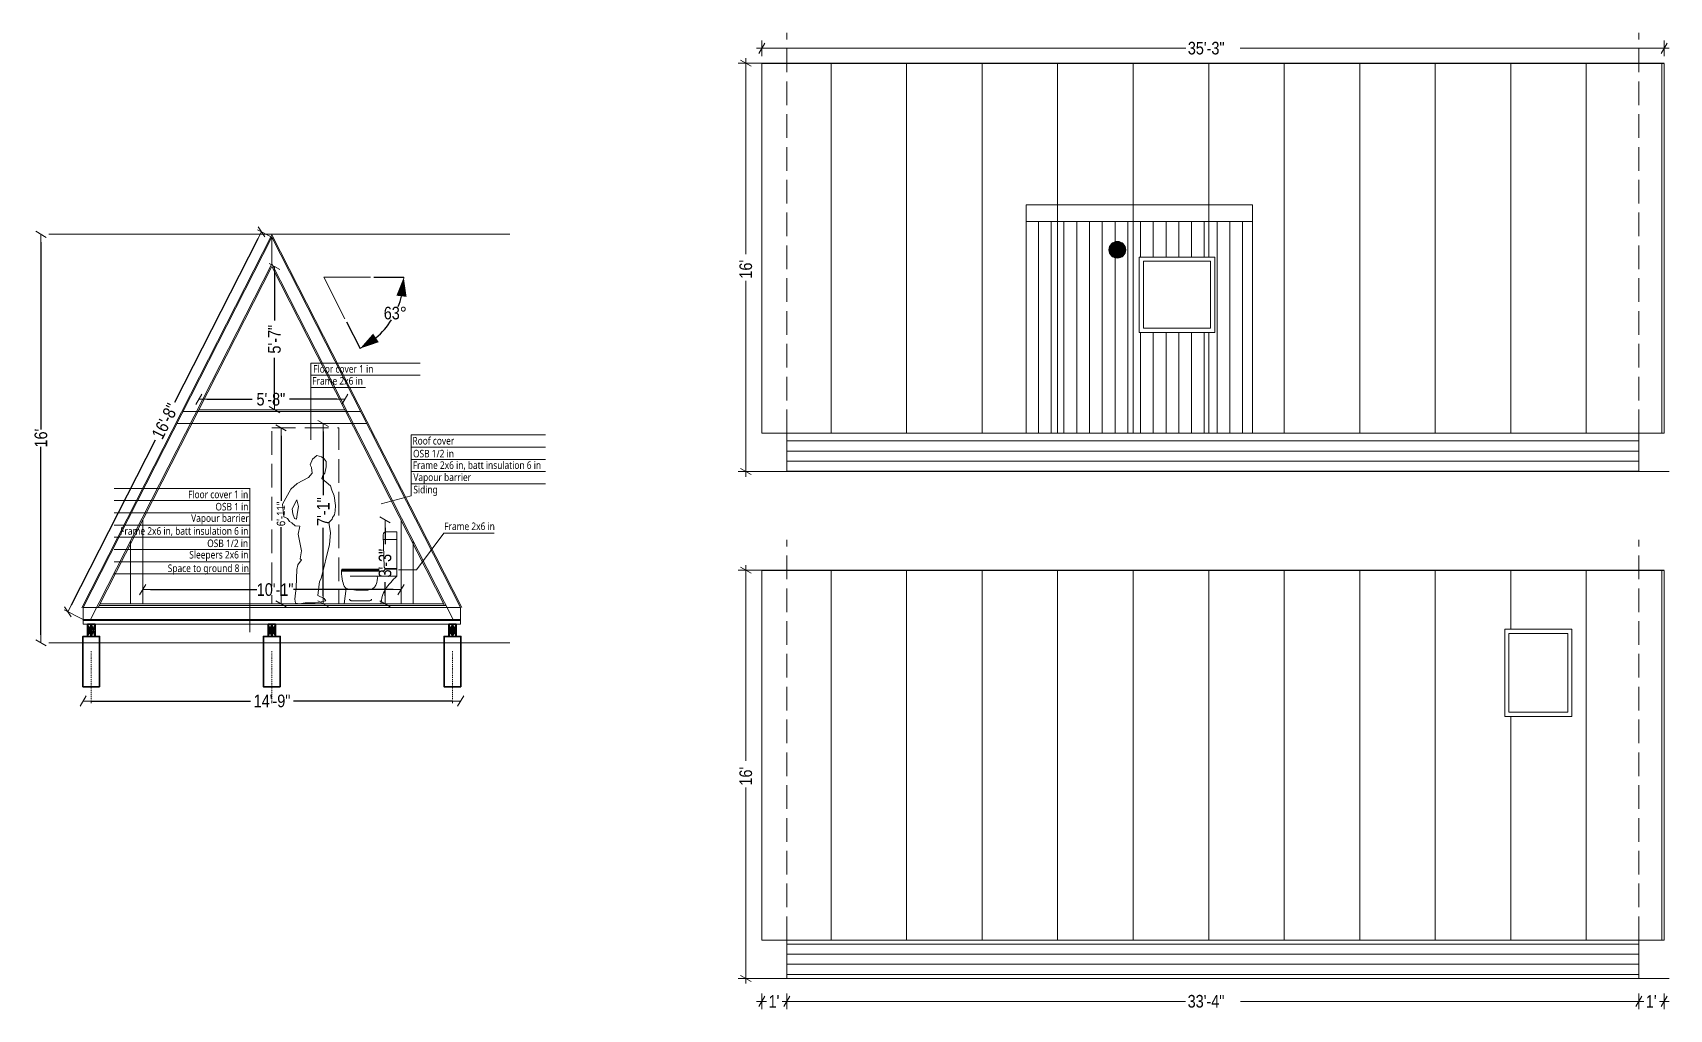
# Model space of a CAD drawing. Header units: millimetres. Extents: x -439715 to -404390, y 28946 to 67850.
# Drawn here: x -439715 to -420210, y 43023 to 54668 of the extents above; entities that cross this region are included whole.
import ezdxf

# ---------------------------------------------------------------- set-up
doc = ezdxf.new("R2010")
doc.units = ezdxf.units.MM
doc.header["$MEASUREMENT"] = 0
doc.linetypes.add('DASHDOT', pattern=[25.4, 12.7, -6.35, 0, -6.35])
doc.linetypes.add('Hidden Line', pattern=[391.222223, 282.222223, -109])
for name, color, linetype, lineweight in [('2D Drafting - General_Pen_No__1', 7, 'Continuous', 13), ('2D Drafting - General_Pen_No__6', 5, 'Continuous', 35), ('A-raam_Pen_No__1', 7, 'Continuous', 13), ('dim_Pen_No__1', 7, 'Continuous', 13), ('Dimensioning - General_Pen_No__1', 7, 'Continuous', 13), ('Interior - Furniture _Pen_No__1', 7, 'Continuous', 13), ('Interior - Furniture _Pen_No__2', 8, 'Continuous', 15), ('TEKST_Pen_No__1', 7, 'Continuous', 13), ('TEKST_Pen_No__7', 7, 'Continuous', 35), ('teljed_Pen_No__1', 7, 'Continuous', 13)]:
    doc.layers.add(name, color=color, linetype=linetype, lineweight=lineweight)
for name, color, linetype, lineweight, true_color in [('2D Drafting - General_Pen_No__102', 7, 'Continuous', 13, 0xcccccc), ('2D Drafting - General_Pen_No__61', 7, 'Continuous', 20, 0x6a6a6a), ('Interior - Furniture _Pen_No__4', 7, 'Continuous', 20, 0x029e21)]:
    doc.layers.add(name, color=color, linetype=linetype, lineweight=lineweight, true_color=true_color)
doc.layers.add('Dimensioning - General', color=7, linetype='Continuous')
doc.layers.add('Interior - Furniture', color=7, linetype='Continuous')
doc.styles.add('GENERATED_STYLE_2', font='techl___.ttf')
doc.styles.add('GENERATED_STYLE_5', font='arial.ttf')
doc.dimstyles.new('GENERATED_STYLE__1', dxfattribs={"dimtxt": 150, "dimasz": 95, "dimexe": 0.18, "dimexo": 0.0625, "dimgap": 0.09, "dimtad": 0, "dimdec": 0, "dimlfac": 0.03937, "dimzin": 0, "dimdsep": 46, "dimlunit": 4, "dimtxsty": 'GENERATED_STYLE_2', "dimblk": 'ARROWHEAD_2', "dimblk1": 'ARROWHEAD_2', "dimblk2": 'ARROWHEAD_2', "dimcen": 0.09, "dimse1": 1, "dimse2": 1, "dimclrd": 7, "dimclre": 7, "dimclrt": 7, "dimadec": 0, "dimazin": 0, "dimtfac": 1, "dimtdec": 4, "dimtmove": 0, "dimatfit": 3, "dimfxl": 1, "dimtolj": 1, "dimtzin": 0, "dimarcsym": 0})
doc.dimstyles.new('GENERATED_STYLE__2', dxfattribs={"dimtxt": 150, "dimasz": 95, "dimexe": 0.18, "dimexo": 0.0625, "dimgap": 0.09, "dimtad": 0, "dimtih": 1, "dimtoh": 1, "dimdec": 0, "dimlfac": 0.03937, "dimzin": 0, "dimdsep": 46, "dimlunit": 4, "dimtxsty": 'GENERATED_STYLE_2', "dimblk": 'ARROWHEAD_2', "dimblk1": 'ARROWHEAD_2', "dimblk2": 'ARROWHEAD_2', "dimcen": 0.09, "dimse1": 1, "dimse2": 1, "dimclrd": 7, "dimclre": 7, "dimclrt": 7, "dimadec": 0, "dimazin": 0, "dimtfac": 1, "dimtdec": 4, "dimtmove": 0, "dimatfit": 3, "dimfxl": 1, "dimtolj": 1, "dimtzin": 0, "dimarcsym": 0})
doc.dimstyles.new('GENERATED_STYLE__3', dxfattribs={"dimtxt": 100, "dimasz": 95, "dimexe": 0.18, "dimexo": 0.0625, "dimgap": 0.09, "dimtad": 0, "dimdec": 0, "dimlfac": 0.03937, "dimzin": 0, "dimdsep": 46, "dimlunit": 4, "dimtxsty": 'GENERATED_STYLE_2', "dimblk": 'ARROWHEAD_2', "dimblk1": 'ARROWHEAD_2', "dimblk2": 'ARROWHEAD_2', "dimcen": 0.09, "dimse1": 1, "dimse2": 1, "dimclrd": 7, "dimclre": 7, "dimclrt": 7, "dimadec": 0, "dimazin": 0, "dimtfac": 1, "dimtdec": 4, "dimtmove": 0, "dimatfit": 3, "dimfxl": 1, "dimtolj": 1, "dimtzin": 0, "dimarcsym": 0})
doc.dimstyles.new('GENERATED_STYLE__5', dxfattribs={"dimtxt": 150, "dimasz": 228, "dimexe": 0.18, "dimexo": 40, "dimgap": 0.09, "dimtad": 1, "dimtih": 1, "dimtoh": 1, "dimdec": 0, "dimzin": 0, "dimdsep": 46, "dimtxsty": 'GENERATED_STYLE_2', "dimblk": 'ARROWHEAD_5', "dimblk1": 'ARROWHEAD_5', "dimblk2": 'ARROWHEAD_5', "dimcen": 0.09, "dimclrd": 7, "dimclre": 7, "dimclrt": 7, "dimadec": 0, "dimazin": 0, "dimtfac": 1, "dimtdec": 4, "dimtmove": 0, "dimatfit": 3, "dimfxl": 1, "dimtolj": 1, "dimtzin": 0, "dimarcsym": 0})
pattern_1 = [(90, (0, 0), (-900, 0), [])]
pattern_2 = [(0, (0, 0), (0, 120), [])]

# ---------------------------------------------------------------- blocks, each defined once
blk = doc.blocks.new('Push Button 21_2')
at = {"layer": 'Interior - Furniture _Pen_No__4', "linetype": 'Continuous', "lineweight": 0, "true_color": 0x002708}
blk.add_hatch(color=98, dxfattribs=at).paths.add_polyline_path([(100, 0, 1), (-100, 0, 1)])
at = {"layer": 'Interior - Furniture _Pen_No__4', "color": 104, "linetype": 'Continuous', "lineweight": 20, "true_color": 0x029e21}
for radius in [100, 67]:
    blk.add_circle((0, 0), radius, dxfattribs=at)
blk = doc.blocks.new('*D167')
at = {"layer": 'Dimensioning - General_Pen_No__1', "color": 7, "linetype": 'Continuous', "lineweight": 13, "transparency": 16777216}
for p, q in [((-431121, 54305), (-431309, 54305)), ((-431153, 54269), (-431278, 54341)), ((-431215, 54305), (-431215, 54366)), ((-431215, 52029), (-431215, 54305)), ((-431215, 49435), (-431215, 51711)), ((-431121, 49435), (-431309, 49435)), ((-431278, 49471), (-431153, 49399)), ((-431215, 49374), (-431215, 49435))]:
    blk.add_line(p, q, dxfattribs=at)
at = {"layer": 'Dimensioning - General_Pen_No__1', "color": 7, "lineweight": 13, "transparency": 16777216, "insert": (-431140, 51736), "char_height": 150, "attachment_point": 7, "rotation": 90, "style": 'GENERATED_STYLE_2'}
blk.add_mtext("\\A1;{\\pql;\\fTechnicLite|b0|i0|c2|p2;16'}", dxfattribs=at)
blk = doc.blocks.new('ARROWHEAD_2')
at = {"color": 0, "linetype": 'Continuous', "lineweight": 0}
for p, q in [((0, 0), (-1, 0)), ((-0.38, -0.66), (0.38, 0.66))]:
    blk.add_line(p, q, dxfattribs=at)
blk = doc.blocks.new('*D168')
at = {"layer": 'Dimensioning - General_Pen_No__1', "color": 7, "linetype": 'Continuous', "lineweight": 13, "transparency": 16777216}
for p, q in [((-431121, 48260), (-431309, 48260)), ((-431153, 48224), (-431278, 48296)), ((-431215, 48260), (-431215, 48321)), ((-431215, 45984), (-431215, 48260)), ((-431215, 43390), (-431215, 45666)), ((-431121, 43390), (-431309, 43390)), ((-431278, 43426), (-431153, 43354)), ((-431215, 43329), (-431215, 43390))]:
    blk.add_line(p, q, dxfattribs=at)
at = {"layer": 'Dimensioning - General_Pen_No__1', "color": 7, "lineweight": 13, "transparency": 16777216, "insert": (-431140, 45691), "char_height": 150, "attachment_point": 7, "rotation": 90, "style": 'GENERATED_STYLE_2'}
blk.add_mtext("\\A1;{\\pql;\\fTechnicLite|b0|i0|c2|p2;16'}", dxfattribs=at)
blk = doc.blocks.new('*D229')
at = {"layer": 'Dimensioning - General_Pen_No__1', "color": 7, "linetype": 'Continuous', "lineweight": 13, "transparency": 16777216}
for p, q in [((-431087, 54482), (-431026, 54482)), ((-430990, 54544), (-431062, 54419)), ((-431026, 54388), (-431026, 54575)), ((-431026, 54482), (-425973, 54482)), ((-425324, 54482), (-420271, 54482)), ((-420307, 54419), (-420235, 54544)), ((-420271, 54388), (-420271, 54575)), ((-420271, 54482), (-420210, 54482))]:
    blk.add_line(p, q, dxfattribs=at)
at = {"layer": 'Dimensioning - General_Pen_No__1', "color": 7, "lineweight": 13, "transparency": 16777216, "insert": (-425948, 54407), "char_height": 150, "attachment_point": 7, "style": 'GENERATED_STYLE_2'}
blk.add_mtext('\\A1;{\\pql;\\fTechnicLite|b0|i0|c2|p2;35\'-3"}', dxfattribs=at)
blk = doc.blocks.new('*D332')
at = {"layer": 'Dimensioning - General_Pen_No__1', "color": 7, "linetype": 'Continuous', "lineweight": 13, "transparency": 16777216}
for p, q in [((-431087, 43117), (-431026, 43117)), ((-430990, 43180), (-431062, 43055)), ((-431026, 43023), (-431026, 43211)), ((-431026, 43117), (-430970, 43117)), ((-430783, 43117), (-430727, 43117)), ((-430691, 43180), (-430763, 43055)), ((-430727, 43023), (-430727, 43211))]:
    blk.add_line(p, q, dxfattribs=at)
at = {"layer": 'Dimensioning - General_Pen_No__1', "color": 7, "lineweight": 13, "transparency": 16777216, "insert": (-430945, 43042), "char_height": 150, "attachment_point": 7, "style": 'GENERATED_STYLE_2'}
blk.add_mtext("\\A1;{\\pql;\\fTechnicLite|b0|i0|c2|p2;1'}", dxfattribs=at)
blk = doc.blocks.new('*D333')
at = {"layer": 'Dimensioning - General_Pen_No__1', "color": 7, "linetype": 'Continuous', "lineweight": 13, "transparency": 16777216}
for p, q in [((-430691, 43180), (-430763, 43055)), ((-430727, 43023), (-430727, 43211)), ((-430727, 43117), (-425975, 43117)), ((-425322, 43117), (-420571, 43117)), ((-420535, 43180), (-420607, 43055)), ((-420571, 43023), (-420571, 43211))]:
    blk.add_line(p, q, dxfattribs=at)
at = {"layer": 'Dimensioning - General_Pen_No__1', "color": 7, "lineweight": 13, "transparency": 16777216, "insert": (-425950, 43042), "char_height": 150, "attachment_point": 7, "style": 'GENERATED_STYLE_2'}
blk.add_mtext('\\A1;{\\pql;\\fTechnicLite|b0|i0|c2|p2;33\'-4"}', dxfattribs=at)
blk = doc.blocks.new('*D334')
at = {"layer": 'Dimensioning - General_Pen_No__1', "color": 7, "linetype": 'Continuous', "lineweight": 13, "transparency": 16777216}
for p, q in [((-420535, 43180), (-420607, 43055)), ((-420571, 43023), (-420571, 43211)), ((-420571, 43117), (-420514, 43117)), ((-420328, 43117), (-420271, 43117)), ((-420307, 43055), (-420235, 43180)), ((-420271, 43023), (-420271, 43211)), ((-420271, 43117), (-420210, 43117))]:
    blk.add_line(p, q, dxfattribs=at)
at = {"layer": 'Dimensioning - General_Pen_No__1', "color": 7, "lineweight": 13, "transparency": 16777216, "insert": (-420489, 43042), "char_height": 150, "attachment_point": 7, "style": 'GENERATED_STYLE_2'}
blk.add_mtext("\\A1;{\\pql;\\fTechnicLite|b0|i0|c2|p2;1'}", dxfattribs=at)
blk = doc.blocks.new('WC Symbol 21')
at = {"layer": 'Interior - Furniture _Pen_No__2', "color": 8, "linetype": 'Continuous', "lineweight": 15}
for p, q in [((0, 860), (125, 860)), ((0, 860), (0, 330)), ((151, 439), (161, 823)), ((0, 768), (161, 768)), ((0, 423), (133, 423)), ((0, 412), (142, 412)), ((133, 423), (133, 412)), ((142, 412), (142, 408)), ((142, 408), (144, 404)), ((144, 404), (146, 400)), ((146, 400), (150, 397)), ((150, 397), (154, 395)), ((154, 395), (158, 393)), ((158, 393), (163, 392)), ((163, 392), (168, 391)), ((168, 391), (655, 391)), ((213, 412), (651, 412)), ((213, 412), (213, 391)), ((213, 403), (660, 403)), ((213, 394), (660, 394)), ((660, 403), (660, 394)), ((660, 394), (660, 386)), ((0, 330), (555, 330)), ((302, 55), (303, 51)), ((303, 51), (304, 47)), ((304, 47), (307, 44)), ((307, 44), (311, 41)), ((311, 41), (315, 39)), ((315, 39), (320, 37)), ((320, 37), (325, 36)), ((325, 36), (331, 36)), ((331, 36), (538, 36)), ((538, 36), (540, 36)), ((540, 36), (545, 37)), ((545, 37), (550, 39)), ((550, 39), (555, 41)), ((555, 41), (558, 44)), ((558, 44), (561, 48)), ((561, 48), (563, 51)), ((563, 51), (563, 55)), ((627, 0), (605, 184)), ((190, 0), (627, 0))]:
    blk.add_line(p, q, dxfattribs=at)
for centre, major_axis, start_param, end_param in [((125, 823), (0, 36.9), 4.712389, 6.283185), ((133, 440), (0, 17.6), 3.141593, 4.616785), ((651, 403), (0, 8.65), 4.712389, 6.283185), ((655, 386), (0, 4.89), 4.712389, 6.283185), ((-518, -266), (0, 793), 5.295867, 5.561687), ((463, 311), (0, 234), 1.491435, 1.917408), ((358, 284), (0, 126), 2.001074, 2.373142), ((442, 312), (0, 211), 4.123239, 4.506283), ((53, 400), (0, 614), 4.497057, 4.690612), ((-193, -28), (0, 388), 4.783761, 5.250459), ((345, 274), (0, 109), 2.396082, 3.021612), ((417, 1002), (0, 841), 3.038709, 3.111969), ((424, 1000), (0, 839), 3.103446, 3.336927), ((579, 222), (0, 45.5), 3.279776, 4.069721)]:
    blk.add_ellipse(centre, major_axis=major_axis, ratio=0.988714, start_param=start_param, end_param=end_param, dxfattribs=at)
blk = doc.blocks.new('Standing Man Contour 01 21')
at = {"layer": 'Interior - Furniture _Pen_No__1', "color": 7, "linetype": 'Continuous', "lineweight": 13}
for p, q in [((-205, 1768), (-260, 1751)), ((-154, 1724), (-205, 1768)), ((-293, 1727), (-316, 1699)), ((-316, 1699), (-315, 1632)), ((-315, 1632), (-301, 1559)), ((-260, 1751), (-293, 1727)), ((-127, 1657), (-154, 1724)), ((-152, 1558), (-144, 1624)), ((-144, 1624), (-127, 1657)), ((-367, 1406), (-384, 1357)), ((-266, 1495), (-367, 1406)), ((-301, 1559), (-278, 1531)), ((-278, 1531), (-266, 1495)), ((-106, 1507), (-152, 1558)), ((29, 1433), (-106, 1507)), ((104, 1367), (29, 1433)), ((203, 1190), (104, 1367)), ((-414, 1289), (-427, 1172)), ((-427, 1172), (-425, 1108)), ((-384, 1357), (-414, 1289)), ((13, 1161), (33, 1240)), ((33, 1240), (89, 1133)), ((191, 1081), (203, 1190)), ((-425, 1108), (-418, 1063)), ((-418, 1063), (-393, 1031)), ((-393, 1031), (-390, 1010)), ((-390, 1010), (-350, 968)), ((23, 1091), (13, 1161)), ((38, 1009), (23, 1091)), ((60, 1018), (38, 1009)), ((80, 1073), (60, 1018)), ((89, 1133), (80, 1073)), ((91, 964), (121, 982)), ((121, 982), (144, 1018)), ((144, 1018), (187, 1039)), ((187, 1039), (191, 1081)), ((-354, 944), (-370, 845)), ((-370, 845), (-358, 708)), ((-350, 968), (-354, 944)), ((-23, 633), (18, 831)), ((-5, 926), (54, 931)), ((18, 831), (-5, 926)), ((54, 931), (91, 964)), ((-358, 708), (-256, 302)), ((-8, 538), (-23, 633)), ((-21, 524), (-8, 538)), ((21, 465), (-21, 524)), ((33, 410), (21, 465)), ((39, 194), (33, 410)), ((-256, 302), (-236, 266)), ((-236, 266), (-218, 98)), ((-293, 63), (-313, 34)), ((-313, 34), (-237, 20)), ((-218, 98), (-293, 63)), ((-237, 20), (-185, 10)), ((-185, 10), (-65, 13)), ((-65, 13), (0, 0)), ((0, 0), (50, 9)), ((58, 56), (39, 194)), ((50, 9), (58, 56))]:
    blk.add_line(p, q, dxfattribs=at)
blk = doc.blocks.new('*D258')
at = {"layer": 'Defpoints', "color": 0, "linetype": 'Continuous', "transparency": 16777216}
for p in [(-436253, 50008), (-435732, 50008), (-435326, 47858)]:
    blk.add_point(p, dxfattribs=at)
at = {"layer": 'Dimensioning - General', "color": 7, "linetype": 'Continuous', "lineweight": -2, "transparency": 16777216}
for p, q in [((-436253, 49913), (-436253, 49152)), ((-436253, 47953), (-436253, 48763))]:
    blk.add_line(p, q, dxfattribs=at)
at = {"layer": 'Dimensioning - General', "color": 7, "linetype": 'Continuous', "lineweight": -2, "transparency": 16777216, "xscale": 95, "yscale": 95, "zscale": 95}
for p, rotation in [((-436253, 50008), 90), ((-436253, 47858), 270)]:
    blk.add_blockref('ARROWHEAD_2', p, dxfattribs=dict(at, rotation=rotation))
at = {"layer": 'Dimensioning - General', "color": 7, "linetype": 'Continuous', "lineweight": 13, "transparency": 16777216, "insert": (-436253, 48958), "char_height": 150, "attachment_point": 5, "rotation": 90, "style": 'GENERATED_STYLE_2'}
blk.add_mtext('\\A1;7\'-1"', dxfattribs=at)
blk = doc.blocks.new('*D259')
at = {"layer": 'Defpoints', "color": 0, "linetype": 'Continuous', "transparency": 16777216}
for p in [(-436865, 51880), (-436834, 51880), (-437735, 50173)]:
    blk.add_point(p, dxfattribs=at)
at = {"layer": 'Dimensioning - General', "color": 7, "linetype": 'Continuous', "lineweight": -2, "transparency": 16777216}
for p, q in [((-436834, 51785), (-436834, 51236)), ((-436834, 50268), (-436834, 50790))]:
    blk.add_line(p, q, dxfattribs=at)
at = {"layer": 'Dimensioning - General', "color": 7, "linetype": 'Continuous', "lineweight": -2, "transparency": 16777216, "xscale": 95, "yscale": 95, "zscale": 95}
for p, rotation in [((-436834, 51880), 90), ((-436834, 50173), 270)]:
    blk.add_blockref('ARROWHEAD_2', p, dxfattribs=dict(at, rotation=rotation))
at = {"layer": 'Dimensioning - General', "color": 7, "linetype": 'Continuous', "lineweight": 13, "transparency": 16777216, "insert": (-436834, 51013), "char_height": 150, "attachment_point": 5, "rotation": 90, "style": 'GENERATED_STYLE_2'}
blk.add_mtext('\\A1;5\'-7"', dxfattribs=at)
blk = doc.blocks.new('*D260')
at = {"layer": 'Defpoints', "color": 0, "linetype": 'Continuous', "transparency": 16777216}
for p in [(-439617, 52264), (-439522, 52264), (-439522, 47394)]:
    blk.add_point(p, dxfattribs=at)
at = {"layer": 'Dimensioning - General', "color": 7, "linetype": 'Continuous', "lineweight": -2, "transparency": 16777216}
for p, q in [((-439617, 52169), (-439617, 49938)), ((-439617, 47489), (-439617, 49730))]:
    blk.add_line(p, q, dxfattribs=at)
at = {"layer": 'Dimensioning - General', "color": 7, "linetype": 'Continuous', "lineweight": -2, "transparency": 16777216, "xscale": 95, "yscale": 95, "zscale": 95}
for p, rotation in [((-439617, 52264), 90), ((-439617, 47394), 270)]:
    blk.add_blockref('ARROWHEAD_2', p, dxfattribs=dict(at, rotation=rotation))
at = {"layer": 'Dimensioning - General', "color": 7, "linetype": 'Continuous', "lineweight": 13, "transparency": 16777216, "insert": (-439617, 49834), "char_height": 150, "attachment_point": 5, "rotation": 90, "style": 'GENERATED_STYLE_2'}
blk.add_mtext("\\A1;16'", dxfattribs=at)
blk = doc.blocks.new('*D261')
at = {"layer": 'Defpoints', "color": 0, "linetype": 'Continuous', "transparency": 16777216}
for p in [(-435516, 48858), (-435326, 48858), (-435326, 47858)]:
    blk.add_point(p, dxfattribs=at)
at = {"layer": 'Dimensioning - General', "color": 7, "linetype": 'Continuous', "lineweight": -2, "transparency": 16777216}
for p, q in [((-435516, 48763), (-435516, 48569)), ((-435516, 47953), (-435516, 48117))]:
    blk.add_line(p, q, dxfattribs=at)
at = {"layer": 'Dimensioning - General', "color": 7, "linetype": 'Continuous', "lineweight": -2, "transparency": 16777216, "xscale": 95, "yscale": 95, "zscale": 95}
for p, rotation in [((-435516, 48858), 90), ((-435516, 47858), 270)]:
    blk.add_blockref('ARROWHEAD_2', p, dxfattribs=dict(at, rotation=rotation))
at = {"layer": 'Dimensioning - General', "color": 7, "linetype": 'Continuous', "lineweight": 13, "transparency": 16777216, "insert": (-435516, 48343), "char_height": 150, "attachment_point": 5, "rotation": 90, "style": 'GENERATED_STYLE_2'}
blk.add_mtext('\\A1;3\'-3"', dxfattribs=at)
blk = doc.blocks.new('*D262')
at = {"layer": 'Defpoints', "color": 0, "linetype": 'Continuous', "transparency": 16777216}
for p in [(-437735, 50173), (-435996, 50297), (-435996, 50173)]:
    blk.add_point(p, dxfattribs=at)
at = {"layer": 'Dimensioning - General', "color": 7, "linetype": 'Continuous', "lineweight": -2, "transparency": 16777216}
for p, q in [((-437640, 50297), (-437099, 50297)), ((-436091, 50297), (-436655, 50297))]:
    blk.add_line(p, q, dxfattribs=at)
at = {"layer": 'Dimensioning - General', "color": 7, "linetype": 'Continuous', "lineweight": -2, "transparency": 16777216, "xscale": 95, "yscale": 95, "zscale": 95, "rotation": 180}
blk.add_blockref('ARROWHEAD_2', (-437735, 50297), dxfattribs=at)
at = {"layer": 'Dimensioning - General', "color": 7, "linetype": 'Continuous', "lineweight": -2, "transparency": 16777216, "xscale": 95, "yscale": 95, "zscale": 95}
blk.add_blockref('ARROWHEAD_2', (-435996, 50297), dxfattribs=at)
at = {"layer": 'Dimensioning - General', "color": 7, "linetype": 'Continuous', "lineweight": 13, "transparency": 16777216, "insert": (-436877, 50297), "char_height": 150, "attachment_point": 5, "style": 'GENERATED_STYLE_2'}
blk.add_mtext('\\A1;5\'-8"', dxfattribs=at)
blk = doc.blocks.new('*D263')
at = {"layer": 'Defpoints', "color": 0, "linetype": 'Continuous', "transparency": 16777216}
for p in [(-436756, 49958), (-436065, 49958), (-436065, 47858)]:
    blk.add_point(p, dxfattribs=at)
at = {"layer": 'Dimensioning - General', "color": 7, "linetype": 'Continuous', "lineweight": -2, "transparency": 16777216}
for p, q in [((-436756, 49863), (-436756, 49086)), ((-436756, 47953), (-436756, 48774))]:
    blk.add_line(p, q, dxfattribs=at)
at = {"layer": 'Dimensioning - General', "color": 7, "linetype": 'Continuous', "lineweight": -2, "transparency": 16777216, "xscale": 95, "yscale": 95, "zscale": 95}
for p, rotation in [((-436756, 49958), 90), ((-436756, 47858), 270)]:
    blk.add_blockref('ARROWHEAD_2', p, dxfattribs=dict(at, rotation=rotation))
at = {"layer": 'Dimensioning - General', "color": 7, "linetype": 'Continuous', "lineweight": 13, "transparency": 16777216, "insert": (-436756, 48930), "char_height": 100, "attachment_point": 5, "rotation": 90, "style": 'GENERATED_STYLE_2'}
blk.add_mtext('\\A1;6\'-11"', dxfattribs=at)
blk = doc.blocks.new('*D264')
at = {"layer": 'Defpoints', "color": 0, "linetype": 'Continuous', "transparency": 16777216}
for p in [(-439115, 47659), (-434615, 47659), (-434615, 46699)]:
    blk.add_point(p, dxfattribs=at)
at = {"layer": 'Dimensioning - General', "color": 7, "linetype": 'Continuous', "lineweight": -2, "transparency": 16777216}
for p, q in [((-439020, 46699), (-437119, 46699)), ((-434710, 46699), (-436607, 46699))]:
    blk.add_line(p, q, dxfattribs=at)
at = {"layer": 'Dimensioning - General', "color": 7, "linetype": 'Continuous', "lineweight": -2, "transparency": 16777216, "xscale": 95, "yscale": 95, "zscale": 95, "rotation": 180}
blk.add_blockref('ARROWHEAD_2', (-439115, 46699), dxfattribs=at)
at = {"layer": 'Dimensioning - General', "color": 7, "linetype": 'Continuous', "lineweight": -2, "transparency": 16777216, "xscale": 95, "yscale": 95, "zscale": 95}
blk.add_blockref('ARROWHEAD_2', (-434615, 46699), dxfattribs=at)
at = {"layer": 'Dimensioning - General', "color": 7, "linetype": 'Continuous', "lineweight": 13, "transparency": 16777216, "insert": (-436863, 46699), "char_height": 150, "attachment_point": 5, "style": 'GENERATED_STYLE_2'}
blk.add_mtext('\\A1;14\'-9"', dxfattribs=at)
blk = doc.blocks.new('*D265')
at = {"layer": 'Defpoints', "color": 0, "linetype": 'Continuous', "transparency": 16777216}
for p in [(-437035, 52318), (-436988, 52294), (-439341, 47786)]:
    blk.add_point(p, dxfattribs=at)
at = {"layer": 'Dimensioning - General', "color": 7, "linetype": 'Continuous', "lineweight": -2, "transparency": 16777216}
for p, q in [((-437031, 52210), (-438025, 50259)), ((-439253, 47848), (-438252, 49813))]:
    blk.add_line(p, q, dxfattribs=at)
at = {"layer": 'Dimensioning - General', "color": 7, "linetype": 'Continuous', "lineweight": -2, "transparency": 16777216, "xscale": 95, "yscale": 95, "zscale": 95}
for p, rotation in [((-436988, 52294), 63.0000000010296), ((-439296, 47763), 243.0000000010296)]:
    blk.add_blockref('ARROWHEAD_2', p, dxfattribs=dict(at, rotation=rotation))
at = {"layer": 'Dimensioning - General', "color": 7, "linetype": 'Continuous', "lineweight": 13, "transparency": 16777216, "insert": (-438138, 50036), "char_height": 150, "attachment_point": 5, "rotation": 63, "style": 'GENERATED_STYLE_2'}
blk.add_mtext('\\A1;16\'-8"', dxfattribs=at)
blk = doc.blocks.new('*D266')
at = {"layer": 'Defpoints', "color": 0, "linetype": 'Continuous', "transparency": 16777216}
for p in [(-435326, 48027), (-438405, 47858), (-435326, 47858)]:
    blk.add_point(p, dxfattribs=at)
at = {"layer": 'Dimensioning - General', "color": 7, "linetype": 'Continuous', "lineweight": -2, "transparency": 16777216}
for p, q in [((-438310, 48027), (-437046, 48027)), ((-435421, 48027), (-436607, 48027))]:
    blk.add_line(p, q, dxfattribs=at)
at = {"layer": 'Dimensioning - General', "color": 7, "linetype": 'Continuous', "lineweight": -2, "transparency": 16777216, "xscale": 95, "yscale": 95, "zscale": 95, "rotation": 180}
blk.add_blockref('ARROWHEAD_2', (-438405, 48027), dxfattribs=at)
at = {"layer": 'Dimensioning - General', "color": 7, "linetype": 'Continuous', "lineweight": -2, "transparency": 16777216, "xscale": 95, "yscale": 95, "zscale": 95}
blk.add_blockref('ARROWHEAD_2', (-435326, 48027), dxfattribs=at)
at = {"layer": 'Dimensioning - General', "color": 7, "linetype": 'Continuous', "lineweight": 13, "transparency": 16777216, "insert": (-436826, 48027), "char_height": 150, "attachment_point": 5, "style": 'GENERATED_STYLE_2'}
blk.add_mtext('\\A1;10\'-1"', dxfattribs=at)
blk = doc.blocks.new('ARROWHEAD_5')
at = {"linetype": 'Continuous', "lineweight": 0}
blk.add_hatch(color=0, dxfattribs=at).paths.add_polyline_path([(-1, 0.2679), (0, 0), (-1, -0.2679)])
at = {"color": 0, "linetype": 'Continuous', "lineweight": 0}
blk.add_line((0, 0), (-1, 0), dxfattribs=at)
blk = doc.blocks.new('*D267')
at = {"layer": 'Defpoints', "color": 0, "linetype": 'Continuous', "transparency": 16777216}
for p in [(-436247, 51752), (-435691, 51752), (-435995, 51257), (-435538, 51114)]:
    blk.add_point(p, dxfattribs=at)
at = {"layer": 'Dimensioning - General', "color": 7, "linetype": 'Continuous', "lineweight": -2, "transparency": 16777216}
for p, q in [((-435651, 51752), (-435293, 51752)), ((-435976, 51222), (-435814, 50902))]:
    blk.add_line(p, q, dxfattribs=at)
for start, end in [(338.5142, 346.2736), (310.7264, 327.9546)]:
    blk.add_arc((-436247, 51752), 954, start, end, dxfattribs=at)
at = {"layer": 'Dimensioning - General', "color": 7, "linetype": 'Continuous', "lineweight": -2, "transparency": 16777216, "xscale": 228, "yscale": 228, "zscale": 228}
for p, rotation in [((-435293, 51752), 83.13680266458283), ((-435814, 50902), 213.8631973354269)]:
    blk.add_blockref('ARROWHEAD_5', p, dxfattribs=dict(at, rotation=rotation))
at = {"layer": 'Dimensioning - General', "color": 7, "linetype": 'Continuous', "lineweight": 13, "transparency": 16777216, "insert": (-435394, 51324), "char_height": 150, "attachment_point": 5, "style": 'GENERATED_STYLE_2'}
blk.add_mtext('\\A1;63°', dxfattribs=at)

msp = doc.modelspace()

# ---------------------------------------------------------------- hatches: boundary and pattern name
at = {"layer": '2D Drafting - General_Pen_No__1', "linetype": 'Continuous', "lineweight": 13}
h = msp.add_hatch(dxfattribs=at)
h.set_pattern_fill('PLANK_FLOOR_VERT', style=0, pattern_type=2)
h.set_pattern_definition([(90, (0, 0), (-152, 0), [])])
h.paths.add_polyline_path([(-427876.7, 49893.2), (-427876.7, 52418.6), (-425176.7, 52418.6), (-425176.7, 49893.2)])
h.paths.add_polyline_path([(-426526.7, 51993.2), (-425626.7, 51993.2), (-425626.7, 51093.2), (-426526.7, 51093.2)], flags=0)
at = {"layer": '2D Drafting - General_Pen_No__61', "linetype": 'Continuous', "lineweight": 20, "true_color": 0x6a6a6a}
h = msp.add_hatch(dxfattribs=at)
h.set_pattern_fill('VALTSKATUS', color=251, style=0, pattern_type=2)
h.set_pattern_definition(pattern_1)
h.paths.add_polyline_path([(-431026.3, 54299.4), (-420271, 54299.4), (-420271, 49893.2), (-431026.3, 49893.2)])
h.paths.add_polyline_path([(-426526.7, 51993.2), (-425626.7, 51993.2), (-425626.7, 51093.2), (-426526.7, 51093.2)], flags=0)
h = msp.add_hatch(dxfattribs=at)
h.set_pattern_fill('VALTSKATUS', color=251, style=0, pattern_type=2)
h.set_pattern_definition(pattern_1)
h.paths.add_polyline_path([(-427876.7, 52418.6), (-427876.7, 52614.6), (-425176.7, 52614.6), (-425176.7, 52418.6)])
h = msp.add_hatch(dxfattribs=at)
h.set_pattern_fill('PLANK_FLOOR_HORISONT', color=251, style=0, pattern_type=2)
h.set_pattern_definition(pattern_2)
h.paths.add_polyline_path([(-420570.7, 49435.2), (-430726.7, 49435.2), (-430726.7, 49893.2), (-420570.7, 49893.2)])
h = msp.add_hatch(dxfattribs=at)
h.set_pattern_fill('VALTSKATUS', color=251, style=0, pattern_type=2)
h.set_pattern_definition(pattern_1)
h.paths.add_polyline_path([(-431026.3, 48254.2), (-420271, 48254.2), (-420271, 43848.1), (-431026.3, 43848.1)])
h.paths.add_polyline_path([(-422170.7, 46515), (-421370.7, 46515), (-421370.7, 47554.2), (-422170.7, 47554.2)], flags=0)
h = msp.add_hatch(dxfattribs=at)
h.set_pattern_fill('PLANK_FLOOR_HORISONT', color=251, style=0, pattern_type=2)
h.set_pattern_definition(pattern_2)
h.paths.add_polyline_path([(-420570.7, 43390), (-430726.7, 43390), (-430726.7, 43848.1), (-420570.7, 43848.1)])

# ---------------------------------------------------------------- linework, layer by layer
at = {"layer": '2D Drafting - General_Pen_No__1', "color": 7, "linetype": 'Continuous', "lineweight": 13}
for p, q in [((-420271, 54305.2), (-431120.2, 54305.2)), ((-436865.2, 52232), (-437035, 52318.4)), ((-434027.4, 52264.2), (-439521.7, 52264.2)), ((-439131, 47811.6), (-436865.2, 52258.4)), ((-439115.2, 47816.1), (-436865.2, 52232)), ((-434601.8, 47816.1), (-436865.2, 52258.4)), ((-434615.2, 47816.1), (-436865.2, 52232)), ((-436865.2, 52232), (-436865.2, 51912.6)), ((-439026.4, 47671.1), (-436865.2, 51912.6)), ((-434704.1, 47671.1), (-436865.2, 51912.6)), ((-438935.7, 47816.1), (-436865.2, 51879.5)), ((-434806, 47838.1), (-436865.2, 51879.5)), ((-436246.9, 51752.3), (-435691.3, 51752.3)), ((-436246.9, 51752.3), (-435994.7, 51257.3)), ((-420212.5, 49435.2), (-431120.2, 49435.2)), ((-437127, 49234.9), (-437127, 47519)), ((-438404.8, 48858.1), (-438404.8, 47858.1)), ((-435325.7, 48858.1), (-435325.7, 47858.1)), ((-438549.8, 48606.5), (-438549.8, 47858.1)), ((-435180.7, 48606.5), (-435180.7, 47858.1)), ((-420271, 48260), (-431120.2, 48260)), ((-434789.2, 47838.1), (-438924.5, 47838.1)), ((-434816.2, 47858.1), (-438914.3, 47858.1)), ((-439115.2, 47671.1), (-439341.1, 47786.2)), ((-434027.4, 47394.2), (-439521.7, 47394.2)), ((-420212.5, 43390), (-431120.2, 43390))]:
    msp.add_line(p, q, dxfattribs=at)
at = {"layer": '2D Drafting - General_Pen_No__1', "color": 7, "linetype": 'Continuous', "lineweight": 13, "flags": 128}
for points in [[(-431026.3, 54299.4), (-420271, 54299.4), (-420271, 49893.2), (-431026.3, 49893.2)], [(-427876.7, 52418.6), (-427876.7, 52614.6), (-425176.7, 52614.6), (-425176.7, 52418.6)], [(-427876.7, 49893.2), (-427876.7, 52418.6), (-425176.7, 52418.6), (-425176.7, 49893.2)], [(-426526.7, 51993.2), (-425626.7, 51993.2), (-425626.7, 51093.2), (-426526.7, 51093.2)], [(-426526.7, 51993.2), (-425626.7, 51993.2), (-425626.7, 51093.2), (-426526.7, 51093.2)], [(-426526.7, 51993.2), (-426526.7, 51093.2), (-425626.7, 51093.2), (-425626.7, 51993.2)], [(-426476.7, 51143.2), (-426476.7, 51943.2), (-425676.7, 51943.2), (-425676.7, 51143.2)], [(-420570.7, 49435.2), (-430726.7, 49435.2), (-430726.7, 49893.2), (-420570.7, 49893.2)], [(-431026.3, 48254.2), (-420271, 48254.2), (-420271, 43848.1), (-431026.3, 43848.1)], [(-439115.2, 47816.1), (-434615.2, 47816.1), (-434615.2, 47671.1), (-439115.2, 47671.1)], [(-439115.2, 47671.1), (-434615.2, 47671.1), (-434615.2, 47816.1), (-439115.2, 47816.1)], [(-439115.2, 47659.1), (-434615.2, 47659.1), (-434615.2, 47671.1), (-439115.2, 47671.1)], [(-439115.2, 47659.1), (-434615.2, 47659.1), (-434615.2, 47614.1), (-439115.2, 47614.1)], [(-422170.7, 46515), (-421370.7, 46515), (-421370.7, 47554.2), (-422170.7, 47554.2)], [(-421370.7, 47554.2), (-422170.7, 47554.2), (-422170.7, 46515), (-421370.7, 46515)], [(-421420.7, 47504.2), (-422120.7, 47504.2), (-422120.7, 46565), (-421420.7, 46565)], [(-420570.7, 43390), (-430726.7, 43390), (-430726.7, 43848.1), (-420570.7, 43848.1)]]:
    msp.add_lwpolyline(points, close=True, dxfattribs=at)
at = {"layer": '2D Drafting - General_Pen_No__1', "color": 7, "linetype": 'Hidden Line', "lineweight": 13, "flags": 128}
msp.add_lwpolyline([(-436865.2, 49958.1), (-436065.2, 49958.1), (-436065.2, 47858.1), (-436865.2, 47858.1)], close=True, dxfattribs=at)
at = {"layer": '2D Drafting - General_Pen_No__102', "color": 254, "linetype": 'Hidden Line', "lineweight": 13, "true_color": 0xcccccc}
for p, q in [((-430726.7, 49893.2), (-430726.7, 54667.9)), ((-420570.7, 49893.2), (-420570.7, 54667.9)), ((-430726.7, 43848.1), (-430726.7, 48622.7)), ((-420570.7, 43848.1), (-420570.7, 48622.7))]:
    msp.add_line(p, q, dxfattribs=at)
at = {"layer": '2D Drafting - General_Pen_No__6', "color": 5, "linetype": 'Continuous', "lineweight": 35}
for p, q in [((-439062.7, 47469.1), (-439017.7, 47614.1)), ((-439062.7, 47614.1), (-439017.7, 47469.1)), ((-438972.7, 47469.1), (-439017.7, 47614.1)), ((-438972.7, 47614.1), (-439017.7, 47469.1)), ((-436910.2, 47469.1), (-436865.2, 47614.1)), ((-436910.2, 47614.1), (-436865.2, 47469.1)), ((-436820.2, 47469.1), (-436865.2, 47614.1)), ((-436820.2, 47614.1), (-436865.2, 47469.1)), ((-434757.7, 47469.1), (-434712.7, 47614.1)), ((-434757.7, 47614.1), (-434712.7, 47469.1)), ((-434667.7, 47469.1), (-434712.7, 47614.1)), ((-434667.7, 47614.1), (-434712.7, 47469.1))]:
    msp.add_line(p, q, dxfattribs=at)
at = {"layer": '2D Drafting - General_Pen_No__6', "color": 5, "linetype": 'Continuous', "lineweight": 35, "flags": 128}
for points in [[(-439062.7, 47614.1), (-439017.7, 47614.1), (-439017.7, 47469.1), (-439062.7, 47469.1)], [(-439017.7, 47614.1), (-438972.7, 47614.1), (-438972.7, 47469.1), (-439017.7, 47469.1)], [(-436910.2, 47614.1), (-436865.2, 47614.1), (-436865.2, 47469.1), (-436910.2, 47469.1)], [(-436865.2, 47614.1), (-436820.2, 47614.1), (-436820.2, 47469.1), (-436865.2, 47469.1)], [(-434757.7, 47614.1), (-434712.7, 47614.1), (-434712.7, 47469.1), (-434757.7, 47469.1)], [(-434712.7, 47614.1), (-434667.7, 47614.1), (-434667.7, 47469.1), (-434712.7, 47469.1)], [(-438917.7, 46869.1), (-439117.7, 46869.1), (-439117.7, 47469.1), (-438917.7, 47469.1)], [(-436765.2, 46869.1), (-436965.2, 46869.1), (-436965.2, 47469.1), (-436765.2, 47469.1)], [(-434612.7, 46869.1), (-434812.7, 46869.1), (-434812.7, 47469.1), (-434612.7, 47469.1)]]:
    msp.add_lwpolyline(points, close=True, dxfattribs=at)
at = {"layer": 'A-raam_Pen_No__1', "color": 7, "linetype": 'Continuous', "lineweight": 13}
for p, q in [((-437924.5, 50153.1), (-435806, 50153.1)), ((-437734.7, 50173.1), (-435995.8, 50173.1)), ((-437998.4, 50008.1), (-435732.1, 50008.1))]:
    msp.add_line(p, q, dxfattribs=at)
at = {"layer": 'dim_Pen_No__1', "color": 7, "linetype": 'Continuous', "lineweight": 13}
for p, q in [((-435203.2, 49146.5), (-435562.6, 49049.6)), ((-435142.7, 48264.3), (-435357, 48264.3))]:
    msp.add_line(p, q, dxfattribs=at)
at = {"layer": 'TEKST_Pen_No__1', "color": 7, "linetype": 'Continuous', "lineweight": 13}
for p, q in [((-436402.2, 50728.8), (-436402.2, 49814.3)), ((-436402.2, 50728.8), (-435096.7, 50728.8)), ((-436402.2, 50583), (-435096.7, 50583)), ((-436402.2, 50437.3), (-435749.5, 50437.3)), ((-435203.2, 49872.3), (-435203.2, 49146.5)), ((-435203.2, 49872.3), (-433603.8, 49872.3)), ((-435203.2, 49726.6), (-433603.8, 49726.6)), ((-435203.2, 49580.9), (-433603.8, 49580.9)), ((-435203.2, 49435.2), (-433603.8, 49435.2)), ((-437122.2, 49234.9), (-438745.3, 49234.9)), ((-435203.2, 49289.4), (-433603.8, 49289.4)), ((-437122.2, 49089.2), (-438745.3, 49089.2)), ((-437122.2, 48943.5), (-438745.3, 48943.5)), ((-437122.2, 48797.8), (-438745.3, 48797.8)), ((-437122.2, 48652.1), (-438745.3, 48652.1)), ((-434817.1, 48698.7), (-435142.7, 48264.3)), ((-434817.1, 48698.7), (-434217.1, 48698.7)), ((-437122.2, 48506.4), (-438745.3, 48506.4)), ((-437122.2, 48360.6), (-438745.3, 48360.6)), ((-437122.2, 48214.9), (-438745.3, 48214.9))]:
    msp.add_line(p, q, dxfattribs=at)
at = {"layer": 'teljed_Pen_No__1', "color": 7, "linetype": 'DASHDOT', "lineweight": 13}
for p, q in [((-439017.7, 47293), (-439017.7, 46675)), ((-436865.2, 47293), (-436865.2, 46675)), ((-434712.7, 47293), (-434712.7, 46675))]:
    msp.add_line(p, q, dxfattribs=at)

# ---------------------------------------------------------------- block references
at = {"layer": 'Interior - Furniture', "color": 104, "linetype": 'Continuous', "lineweight": 20, "true_color": 0x029e21, "zscale": 1000, "rotation": 90}
msp.add_blockref('Push Button 21_2', (-426788.3, 52080.1), dxfattribs=at)
at = {"layer": 'Interior - Furniture', "color": 104, "linetype": 'Continuous', "lineweight": 20, "true_color": 0x029e21, "xscale": -1, "zscale": 1000}
for name, p in [('Standing Man Contour 01 21', (-436534.7, 47858.1)), ('WC Symbol 21', (-435375.7, 47858.1))]:
    msp.add_blockref(name, p, dxfattribs=at)

# ---------------------------------------------------------------- texts
at = {"layer": 'TEKST_Pen_No__1', "color": 7, "linetype": 'Continuous', "lineweight": 13, "char_height": 90, "attachment_point": 7, "style": 'GENERATED_STYLE_5'}
for s, insert in [('\\A1;\\pxql;{\\fRoboto|b0|i0|c186|p2;\\W0.85;Frame \\fRoboto|b0|i0|c0|p2;2x6 in\\fRoboto|b0|i0|c186|p2;, batt insulation \\fRoboto|b0|i0|c0|p2;6 \\fRoboto|b0|i0|c186|p2;in}', (-435185.9, 49450.4)), ('\\A1;\\pxql;{\\fRoboto|b0|i0|c186|p2;\\W0.85;Frame \\fRoboto|b0|i0|c0|p2;2x6 in\\fRoboto|b0|i0|c186|p2;\\H1x;, batt insulation \\fRoboto|b0|i0|c0|p2;6 \\fRoboto|b0|i0|c186|p2;\\H1x;in}', (-438674.1, 48665.2))]:
    msp.add_mtext(s, dxfattribs=dict(at, insert=insert))
at = {"layer": 'TEKST_Pen_No__7', "color": 7, "linetype": 'Continuous', "lineweight": 35, "char_height": 90, "style": 'GENERATED_STYLE_5'}
for s, insert, attachment_point in [('\\A1;{\\fRoboto|b0|i0|c186|p2;\\W0.85;Frame \\fRoboto|b0|i0|c0|p2;2\\fRoboto|b0|i0|c186|p2;x\\fRoboto|b0|i0|c0|p2;6 \\fRoboto|b0|i0|c186|p2;in}', (-436383.9, 50470.6), 7), ('\\A1;\\pxql;{\\fRoboto|b0|i0|c186|p2;\\W0.85;Floor cover \\fRoboto|b0|i0|c0|p2;1 \\fRoboto|b0|i0|c186|p2;\\H1x;in}', (-436372.1, 50613), 7), ('\\A1;\\pxql;{\\fRoboto|b0|i0|c186|p2;\\W0.85;Roof cover}', (-435189.2, 49756), 7), ('\\A1;\\pxql;{\\fRoboto|b0|i0|c186|p2;\\W0.85;OSB \\fRoboto|b0|i0|c0|p2;1/2 \\fRoboto|b0|i0|c186|p2;\\H1x;in}', (-435182.3, 49602.9), 7), ('\\A1;\\pxql;{\\fRoboto|b0|i0|c186|p2;\\W0.85;Vapour barrier}', (-435178.5, 49292.3), 7), ('\\A1;\\pxql;{\\fRoboto|b0|i0|c186|p2;\\W0.85;Floor cover \\fRoboto|b0|i0|c0|p2;1 \\fRoboto|b0|i0|c186|p2;\\H1x;in}', (-437864, 49116.1), 7), ('\\A1;\\pxql;{\\fRoboto|b0|i0|c186|p2;\\W0.85;Siding}', (-435178.5, 49145.2), 7), ('\\A1;\\pxqr;{\\fRoboto|b0|i0|c186|p2;\\W0.85;OSB \\fRoboto|b0|i0|c0|p2;1 \\fRoboto|b0|i0|c186|p2;\\H1x;in}', (-437144.2, 48970.4), 9), ('\\A1;\\pxqr;{\\fRoboto|b0|i0|c186|p2;\\W0.85;Vapour barrier}', (-437138.7, 48805.1), 9), ('\\A1;\\pxql;{\\fRoboto|b0|i0|c186|p2;\\W0.85;Frame \\fRoboto|b0|i0|c0|p2;2x6 in}', (-434811.2, 48736.3), 7), ('\\A1;\\pxql;{\\fRoboto|b0|i0|c186|p2;\\W0.85;OSB \\fRoboto|b0|i0|c0|p2;1/2 \\fRoboto|b0|i0|c186|p2;\\H1x;in}', (-437635.6, 48533.5), 7), ('\\A1;\\pxql;{\\fRoboto|b0|i0|c186|p2;\\W0.85;Sleepers \\fRoboto|b0|i0|c0|p2;2x6 in}', (-437849.5, 48368.3), 7), ('\\A1;\\pxqr;{\\fRoboto|b0|i0|c186|p2;\\W0.85;Space to ground \\fRoboto|b0|i0|c0|p2;8 in}', (-437138.6, 48207.1), 9)]:
    msp.add_mtext(s, dxfattribs=dict(at, insert=insert, attachment_point=attachment_point))

# ---------------------------------------------------------------- dimensions: what is measured, and where the dimension line sits
at = {"layer": 'Dimensioning - General', "color": 7, "linetype": 'Continuous', "lineweight": 13}
for base, p1, p2, picture, middle in [((-420271, 54481.7), (-431026.3, 48254.2), (-420271, 48254.2), '*D229', (-425668.8, 54481.7)), ((-435995.8, 50297.4), (-437734.7, 50173.1), (-435995.8, 50173.1), '*D262', (-436877.1, 50297.4)), ((-430726.7, 43117.2), (-431026.3, 49893.2), (-430726.7, 49893.2), '*D332', (-430863.6, 43117.2)), ((-420570.7, 43117.2), (-430726.7, 49893.2), (-420570.7, 49893.2), '*D333', (-425670.9, 43117.2)), ((-420271, 43117.2), (-420570.7, 49893.2), (-420271, 49893.2), '*D334', (-420408, 43117.2)), ((-435325.7, 48027.5), (-438404.8, 47858.1), (-435325.7, 47858.1), '*D266', (-436826.4, 48027.5)), ((-434615.2, 46699), (-439115.2, 47659.1), (-434615.2, 47659.1), '*D264', (-436862.8, 46699))]:
    dim = msp.add_linear_dim(base=base, p1=p1, p2=p2, dimstyle='GENERATED_STYLE__2', dxfattribs=at)
    dim.commit()
    dim.dimension.update_dxf_attribs({"geometry": picture, "text_midpoint": middle, "dimtype": 160})
for base, p1, p2, angle, dimstyle, picture, middle, turn in [((-431215.2, 54305.2), (-431120.2, 49435.2), (-431120.2, 54305.2), 90, 'GENERATED_STYLE__1', '*D167', (-431215.2, 51874.7), 90), ((-439616.7, 52264.2), (-439521.7, 47394.2), (-439521.7, 52264.2), 90, 'GENERATED_STYLE__1', '*D260', (-439616.7, 49833.7), 90), ((-436987.7, 52294.3), (-439341.1, 47786.2), (-437035, 52318.4), 63, 'GENERATED_STYLE__1', '*D265', (-438138.3, 50036.2), 63), ((-436833.6, 51879.5), (-437734.7, 50173.1), (-436865.2, 51879.5), 90, 'GENERATED_STYLE__1', '*D259', (-436833.6, 51013), 90), ((-436755.7, 49958.1), (-436065.2, 47858.1), (-436065.2, 49958.1), 90, 'GENERATED_STYLE__3', '*D263', (-436755.7, 48930.1), 90), ((-436252.9, 50008.1), (-435325.7, 47858.1), (-435732.1, 50008.1), 90, 'GENERATED_STYLE__1', '*D258', (-436252.9, 48957.6), 90), ((-435516.1, 48858.1), (-435325.7, 47858.1), (-435325.7, 48858.1), 90, 'GENERATED_STYLE__1', '*D261', (-435516.1, 48342.6), 90), ((-431215.2, 48260), (-431120.2, 43390), (-431120.2, 48260), 90, 'GENERATED_STYLE__1', '*D168', (-431215.2, 45829.5), 90)]:
    dim = msp.add_linear_dim(base=base, p1=p1, p2=p2, angle=angle, dimstyle=dimstyle, dxfattribs=at)
    dim.commit()
    dim.dimension.update_dxf_attribs({"geometry": picture, "text_midpoint": middle, "dimtype": 160, "text_rotation": turn})
dim = msp.add_angular_dim_3p(base=(-435537.9, 51113.9), center=(-436246.9, 51752.3), p1=(-435691.3, 51752.3), p2=(-435994.7, 51257.3), dimstyle='GENERATED_STYLE__5', dxfattribs=at)
dim.commit()
dim.dimension.update_dxf_attribs({"geometry": '*D267', "text_midpoint": (-435394.2, 51324.5), "dimtype": 165})

doc.saveas('drawing.dxf')
